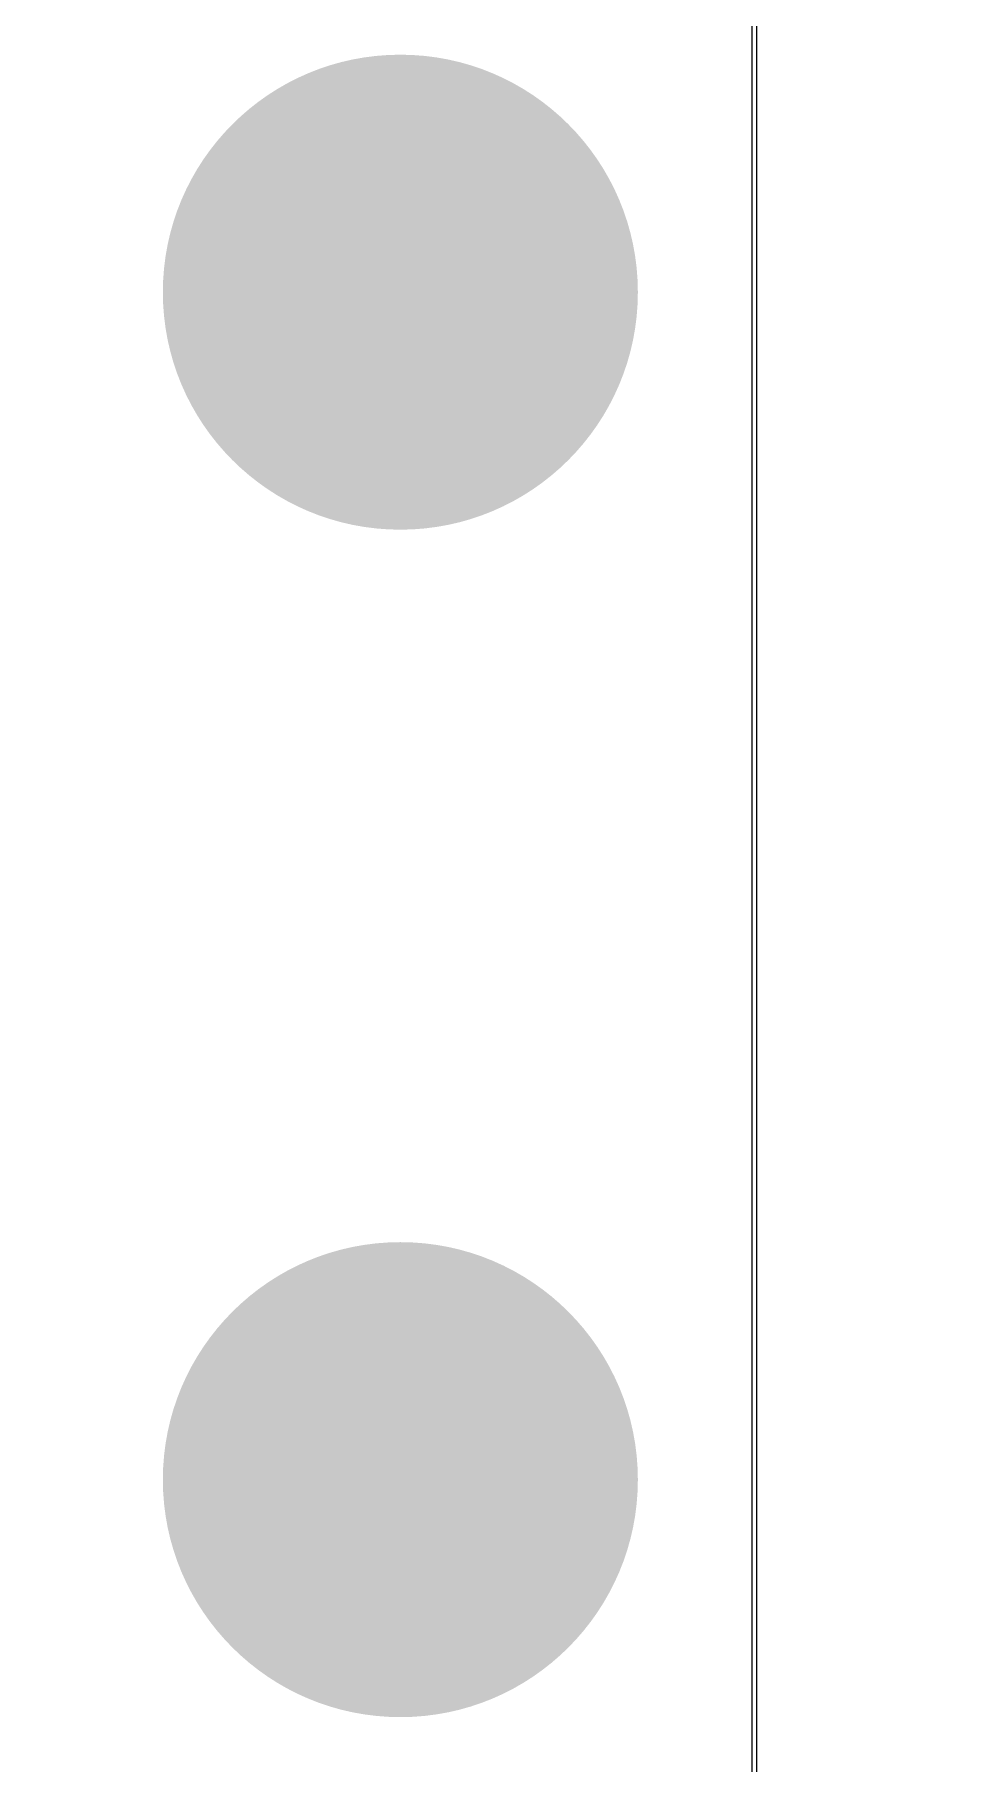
# Model space of a CAD drawing. Header units: millimetres. Extents: x -0.01 to 2.64, y -2.47 to 1.86.
# Drawn here: x 1.3996 to 1.438, y 1.5881 to 1.6608 of the extents above; entities that cross this region are included whole.
import ezdxf

# ---------------------------------------------------------------- set-up
doc = ezdxf.new("R2010")
doc.units = ezdxf.units.MM
doc.header["$MEASUREMENT"] = 0
for name, color, linetype in [('BottomLayer', 5, 'Continuous'), ('MidLayer1', 16, 'Continuous'), ('MidLayer2', 76, 'Continuous'), ('TopLayer', 1, 'Continuous'), ('ViaHoleLayer', 16, 'Continuous')]:
    doc.layers.add(name, color=color, linetype=linetype)

msp = doc.modelspace()

# ---------------------------------------------------------------- hatches: boundary and pattern name
at = {"layer": 'BottomLayer'}
h = msp.add_hatch(color=5, dxfattribs=at)
edge = h.paths.add_edge_path()
edge.add_arc((1.415, 1.65), 0.01, 0, 360)
h = msp.add_hatch(color=5, dxfattribs=at)
edge = h.paths.add_edge_path()
edge.add_arc((1.415, 1.6), 0.01, 0, 360)
at = {"layer": 'MidLayer1'}
h = msp.add_hatch(color=16, dxfattribs=at)
edge = h.paths.add_edge_path()
edge.add_arc((1.415, 1.65), 0.01, 0, 360)
h = msp.add_hatch(color=16, dxfattribs=at)
edge = h.paths.add_edge_path()
edge.add_arc((1.415, 1.6), 0.01, 0, 360)
at = {"layer": 'MidLayer2'}
h = msp.add_hatch(color=76, dxfattribs=at)
edge = h.paths.add_edge_path()
edge.add_arc((1.415, 1.65), 0.01, 0, 360)
h = msp.add_hatch(color=76, dxfattribs=at)
edge = h.paths.add_edge_path()
edge.add_arc((1.415, 1.6), 0.01, 0, 360)
at = {"layer": 'TopLayer'}
h = msp.add_hatch(color=1, dxfattribs=at)
edge = h.paths.add_edge_path()
edge.add_arc((1.415, 1.65), 0.01, 0, 360)
h = msp.add_hatch(color=1, dxfattribs=at)
edge = h.paths.add_edge_path()
edge.add_arc((1.415, 1.6), 0.01, 0, 360)
at = {"layer": 'ViaHoleLayer'}
h = msp.add_hatch(color=16, dxfattribs=at)
edge = h.paths.add_edge_path()
edge.add_arc((1.415, 1.65), 0.005, 0, 360)
h = msp.add_hatch(color=16, dxfattribs=at)
edge = h.paths.add_edge_path()
edge.add_arc((1.415, 1.6), 0.005, 0, 360)

# ---------------------------------------------------------------- linework, layer by layer
at = {"layer": 'BottomLayer'}
msp.add_line((1.429804, 1.84), (1.429804, 1.51), dxfattribs=at)
at = {"layer": 'TopLayer'}
msp.add_line((1.43, 1.844588), (1.43, 1.578604), dxfattribs=at)
at = {"layer": 'TopLayer', "const_width": 0.09}
msp.add_lwpolyline([(1.352089, 1.422911), (1.514634, 1.585456)], dxfattribs=at)

doc.saveas('drawing.dxf')
